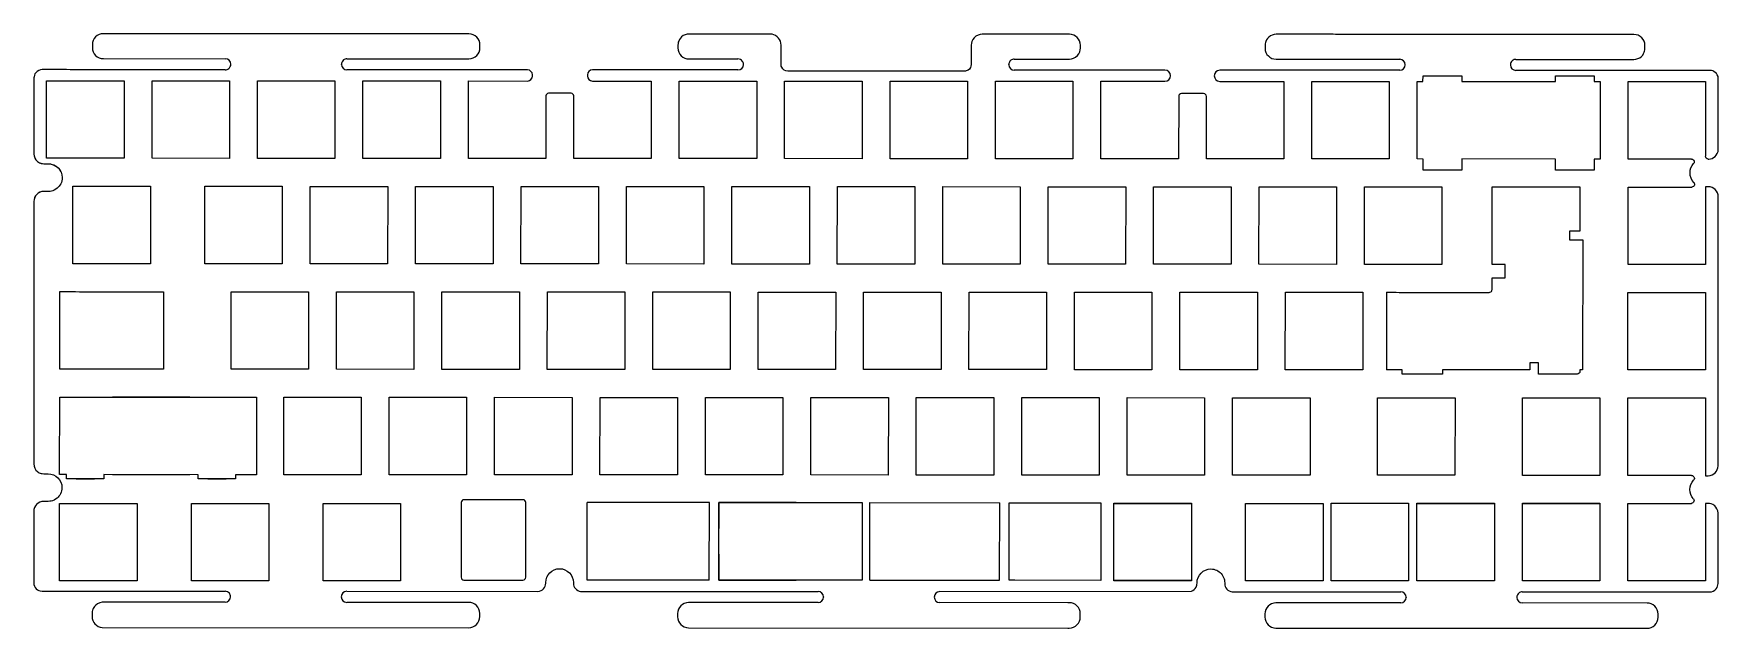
# Model space of a CAD drawing. Header units: millimetres. Extents: x 629 to 933, y 56 to 163.
import ezdxf

# ---------------------------------------------------------------- set-up
doc = ezdxf.new("R2010")
doc.units = ezdxf.units.MM
doc.header["$MEASUREMENT"] = 0
doc.layers.get('0').update_dxf_attribs({"lineweight": 0})
doc.layers.add('1', color=7, linetype='Continuous', lineweight=25)

msp = doc.modelspace()

# ---------------------------------------------------------------- linework, layer by layer
at = {"color": 18, "lineweight": 25, "true_color": 0x000000}
for p, q in [((641.52, 158.91), (663.54, 158.9)), ((853.42, 158.81), (875.75, 158.8)), ((628.96, 155.42), (628.96, 141.72)), ((684.54, 157.88), (684.54, 157.9)), ((718.13, 156.87), (685.53, 156.89)), ((719.03, 155.77), (719.03, 155.97)), ((728.99, 155.97), (728.99, 155.77)), ((750.56, 156.86), (729.89, 156.87)), ((751.16, 156.86), (750.56, 156.86)), ((756.18, 156.86), (751.16, 156.86)), ((757.17, 157.86), (757.17, 157.84)), ((797.11, 156.63), (765.17, 156.65)), ((805.11, 157.82), (805.11, 157.84)), ((828.33, 156.82), (806.1, 156.83)), ((830.76, 156.82), (828.33, 156.82)), ((833.33, 156.82), (830.76, 156.82)), ((834.33, 155.82), (834.33, 155.82)), ((842.24, 155.81), (842.24, 155.81)), ((875.75, 156.8), (843.24, 156.81)), ((876.74, 157.8), (876.74, 157.79)), ((895.74, 157.78), (895.74, 157.8)), ((919.06, 156.77), (896.73, 156.78)), ((931.81, 156.77), (919.06, 156.77)), ((631.26, 154.91), (645.26, 154.91)), ((631.26, 140.91), (631.26, 154.91)), ((645.26, 154.91), (645.26, 140.91)), ((707.46, 140.88), (707.46, 154.88)), ((707.46, 154.88), (718.13, 154.87)), ((721.46, 152.2), (721.46, 140.87)), ((726.01, 152.65), (721.96, 152.65)), ((726.51, 140.87), (726.51, 152.2)), ((729.89, 154.87), (740.51, 154.86)), ((740.51, 154.86), (740.51, 140.86)), ((821.76, 140.82), (821.76, 154.82)), ((821.76, 154.82), (833.33, 154.82)), ((840.31, 152.59), (836.31, 152.59)), ((843.24, 154.81), (854.81, 154.81)), ((854.81, 154.81), (854.81, 140.81)), ((917.01, 140.77), (917.01, 154.77)), ((917.01, 154.77), (931.01, 154.77)), ((931.01, 154.77), (931.01, 141.27)), ((835.81, 152.1), (835.76, 140.82)), ((840.81, 140.81), (840.81, 152.09)), ((645.26, 140.91), (631.26, 140.91)), ((721.46, 140.87), (707.46, 140.88)), ((740.51, 140.86), (726.51, 140.87)), ((835.76, 140.82), (821.76, 140.82)), ((854.81, 140.81), (840.81, 140.81)), ((928.47, 140.77), (917.01, 140.77)), ((892.43, 121.74), (892.44, 135.74)), ((892.43, 121.74), (892.44, 135.74)), ((892.44, 135.74), (908.27, 135.73)), ((892.44, 135.74), (908.27, 135.73)), ((908.27, 135.73), (908.27, 127.73)), ((908.27, 135.73), (908.27, 127.73)), ((917, 121.72), (917, 135.72)), ((917, 135.72), (928.51, 135.72)), ((931, 135.77), (931, 121.72)), ((628.95, 133.12), (628.93, 85.72)), ((908.27, 127.73), (906.44, 127.73)), ((906.44, 127.73), (906.44, 126.2)), ((906.44, 126.2), (908.82, 126.2)), ((908.82, 126.2), (908.8, 102.68)), ((894.79, 121.74), (892.43, 121.74)), ((894.79, 121.74), (892.43, 121.74)), ((892.43, 119.29), (894.79, 119.29)), ((894.79, 119.29), (894.79, 121.74)), ((931, 121.72), (917, 121.72)), ((633.62, 102.82), (633.63, 116.82)), ((652.38, 116.81), (652.37, 102.81)), ((873.38, 116.7), (873.37, 102.7)), ((900.8, 103.93), (899.28, 103.93)), ((899.28, 103.93), (899.28, 102.68)), ((900.8, 101.93), (900.8, 103.93)), ((652.37, 102.81), (633.62, 102.82)), ((876.18, 102.7), (873.37, 102.7)), ((876.18, 101.94), (876.18, 102.7)), ((883.5, 101.94), (876.18, 101.94)), ((899.28, 102.68), (883.5, 102.69)), ((883.5, 102.69), (883.5, 101.94)), ((908.8, 102.68), (908.31, 102.68)), ((657.16, 97.76), (643.16, 97.76)), ((916.98, 83.62), (916.98, 97.62)), ((916.98, 97.62), (930.98, 97.62)), ((930.98, 97.62), (930.98, 83.57)), ((636.61, 83.01), (639.91, 83.01)), ((643.16, 83.76), (657.16, 83.76)), ((660.41, 83.01), (663.71, 83.01)), ((928.48, 83.62), (916.98, 83.62)), ((628.92, 77.12), (628.92, 64.22)), ((633.6, 78.57), (647.6, 78.57)), ((633.6, 64.57), (633.6, 78.57)), ((647.6, 78.57), (647.6, 64.57)), ((657.41, 78.57), (671.41, 78.57)), ((657.41, 64.57), (657.41, 78.57)), ((671.41, 78.57), (671.41, 64.57)), ((681.22, 78.57), (695.22, 78.57)), ((681.22, 64.57), (681.22, 78.57)), ((695.22, 78.57), (695.22, 64.57)), ((766.7, 78.71), (752.7, 78.71)), ((752.7, 78.71), (752.7, 74.01)), ((824.1, 65.62), (824.11, 78.62)), ((824.1, 78.57), (838.1, 78.57)), ((824.1, 64.57), (824.1, 78.57)), ((824.11, 78.62), (828.61, 78.62)), ((828.61, 78.62), (832.61, 78.62)), ((838.1, 78.57), (838.1, 64.57)), ((847.91, 78.57), (861.91, 78.57)), ((847.91, 64.57), (847.91, 78.57)), ((861.91, 78.57), (861.91, 64.57)), ((878.87, 78.57), (892.87, 78.57)), ((878.87, 64.57), (878.87, 78.57)), ((892.87, 78.57), (892.87, 64.57)), ((897.92, 78.57), (911.92, 78.57)), ((897.92, 64.57), (897.92, 78.57)), ((911.92, 78.57), (911.92, 64.57)), ((916.97, 64.57), (916.97, 78.57)), ((916.97, 78.57), (928.44, 78.57)), ((916.97, 64.57), (916.97, 78.57)), ((930.97, 78.57), (930.97, 64.57)), ((930.97, 78.57), (930.97, 64.57)), ((752.7, 69.41), (752.7, 64.71)), ((647.6, 64.57), (633.6, 64.57)), ((671.41, 64.57), (657.41, 64.57)), ((695.22, 64.57), (681.22, 64.57)), ((752.7, 64.71), (766.7, 64.71)), ((752.7, 64.71), (766.7, 64.71)), ((824.1, 64.62), (824.1, 65.62)), ((838.1, 64.61), (824.1, 64.62)), ((838.1, 64.57), (824.1, 64.57)), ((838.1, 65.57), (838.1, 64.61)), ((861.91, 64.57), (847.91, 64.57)), ((892.87, 64.57), (878.87, 64.57)), ((911.92, 64.57), (897.92, 64.57)), ((930.97, 64.57), (916.97, 64.57)), ((930.97, 64.57), (916.97, 64.57)), ((664.49, 61.71), (664.49, 61.69)), ((684.49, 61.68), (684.49, 61.7)), ((685.48, 62.69), (720.04, 62.67)), ((727.73, 62.67), (770.65, 62.65)), ((771.64, 61.66), (771.64, 61.64)), ((791.64, 61.63), (791.64, 61.64)), ((792.63, 62.63), (838.1, 62.71)), ((845.49, 62.61), (875.92, 62.6)), ((876.91, 61.6), (876.91, 61.59)), ((896.91, 61.57), (896.91, 61.59)), ((663.5, 60.7), (641.29, 60.71)), ((707.52, 60.68), (685.48, 60.69)), ((770.65, 60.65), (747.26, 60.65)), ((815.79, 60.63), (792.63, 60.64)), ((875.92, 60.6), (853.39, 60.6)), ((920.43, 60.57), (897.9, 60.58)), ((641.29, 56.15), (707.52, 56.11)), ((747.26, 56.09), (815.78, 56.05)), ((853.39, 56.03), (920.43, 56))]:
    msp.add_line(p, q, dxfattribs=at)
for points in [[(903.88, 154.78), (903.88, 155.78), (910.88, 155.78), (910.88, 154.78), (910.96, 154.78), (911.98, 154.76), (911.96, 147.71), (911.96, 141.72), (911.94, 140.75), (910.87, 140.76), (910.87, 138.78), (903.87, 138.78), (903.87, 140.78), (886.99, 140.79), (886.99, 138.79), (879.99, 138.79), (879.99, 140.77), (878.89, 140.79), (878.91, 147.56), (878.91, 153.79), (878.93, 154.81), (879.91, 154.79), (879.96, 155.79), (887, 155.79), (887, 154.79)], [(664.31, 140.9), (650.31, 140.91), (650.31, 154.91), (664.31, 154.9)], [(669.36, 154.9), (683.36, 154.89), (683.36, 140.89), (669.36, 140.9)], [(702.41, 154.88), (702.41, 140.88), (688.41, 140.89), (688.41, 154.89)], [(745.56, 154.86), (759.56, 154.85), (759.56, 140.85), (745.56, 140.86)], [(764.61, 140.85), (764.61, 154.85), (778.61, 154.84), (778.61, 140.84)], [(783.66, 140.84), (783.66, 154.84), (797.66, 154.83), (797.66, 140.83)], [(816.71, 140.83), (802.71, 140.83), (802.71, 154.83), (816.71, 154.83)], [(859.86, 154.8), (873.86, 154.8), (873.86, 140.8), (859.86, 140.8)], [(636.02, 135.87), (650.02, 135.86), (650.01, 121.86), (636.01, 121.87)], [(659.83, 135.85), (673.83, 135.85), (673.82, 121.85), (659.82, 121.85)], [(678.87, 121.84), (678.88, 135.84), (692.88, 135.84), (692.87, 121.84)], [(697.93, 135.83), (711.93, 135.83), (711.92, 121.83), (697.92, 121.83)], [(716.98, 135.83), (730.98, 135.82), (730.97, 121.82), (716.97, 121.83)], [(736.03, 135.82), (750.03, 135.81), (750.02, 121.81), (736.02, 121.82)], [(755.07, 121.81), (755.08, 135.81), (769.08, 135.8), (769.07, 121.8)], [(774.12, 121.8), (774.13, 135.8), (788.13, 135.79), (788.12, 121.79)], [(793.18, 135.79), (807.18, 135.78), (807.17, 121.78), (793.17, 121.79)], [(826.23, 135.77), (826.22, 121.77), (812.22, 121.78), (812.23, 135.78)], [(831.27, 121.77), (831.28, 135.77), (845.28, 135.76), (845.27, 121.76)], [(864.32, 121.75), (850.32, 121.76), (850.33, 135.76), (864.33, 135.75)], [(883.37, 121.74), (869.37, 121.75), (869.38, 135.75), (883.38, 135.74)], [(678.57, 102.79), (664.57, 102.8), (664.58, 116.8), (678.58, 116.79)], [(697.63, 116.78), (697.62, 102.78), (683.62, 102.79), (683.63, 116.79)], [(716.68, 116.78), (716.67, 102.78), (702.67, 102.78), (702.68, 116.78)], [(735.73, 116.77), (735.72, 102.77), (721.72, 102.77), (721.73, 116.77)], [(754.77, 102.76), (740.77, 102.76), (740.78, 116.76), (754.78, 116.76)], [(759.83, 116.75), (773.83, 116.75), (773.82, 102.75), (759.82, 102.75)], [(778.88, 116.74), (792.88, 116.74), (792.87, 102.74), (778.87, 102.74)], [(797.92, 102.73), (797.93, 116.73), (811.93, 116.73), (811.92, 102.73)], [(830.98, 116.72), (830.97, 102.72), (816.97, 102.72), (816.98, 116.72)], [(850.02, 102.71), (836.02, 102.72), (836.03, 116.72), (850.03, 116.71)], [(855.08, 116.71), (869.08, 116.7), (869.07, 102.7), (855.07, 102.71)], [(930.99, 102.67), (916.99, 102.67), (916.99, 116.67), (930.99, 116.67)], [(633.61, 83.77), (633.62, 97.78), (653.04, 97.76), (669.16, 97.76), (669.16, 83.75), (665.89, 83.75), (665.89, 83.75), (665.41, 83.75), (665.41, 83), (658.66, 83), (658.66, 83.75), (641.61, 83.76), (641.61, 83.01), (634.86, 83.02), (634.86, 83.77)], [(674.1, 97.75), (688.1, 97.74), (688.09, 83.74), (674.09, 83.75)], [(707.14, 83.73), (693.14, 83.74), (693.15, 97.74), (707.15, 97.73)], [(712.19, 83.73), (712.2, 97.73), (726.2, 97.72), (726.19, 83.72)], [(731.25, 97.72), (745.25, 97.71), (745.24, 83.71), (731.24, 83.72)], [(750.29, 83.71), (750.3, 97.71), (764.3, 97.7), (764.29, 83.7)], [(769.34, 83.7), (769.35, 97.7), (783.35, 97.69), (783.34, 83.69)], [(788.39, 83.69), (788.4, 97.69), (802.4, 97.68), (802.39, 83.68)], [(821.44, 83.67), (807.44, 83.68), (807.45, 97.68), (821.45, 97.67)], [(826.5, 97.67), (840.5, 97.66), (840.49, 83.66), (826.49, 83.67)], [(845.54, 83.66), (845.55, 97.66), (859.55, 97.65), (859.54, 83.65)], [(871.73, 83.65), (871.74, 97.65), (885.74, 97.64), (885.73, 83.64)], [(897.93, 97.63), (911.93, 97.63), (911.93, 83.63), (897.93, 83.63)], [(752.69, 64.71), (752.7, 78.71), (778.61, 78.7), (778.6, 64.7)], [(805.17, 64.68), (805.19, 78.68), (821.73, 78.68), (821.73, 64.66), (806.18, 64.68), (805.18, 64.68), (805.18, 64.68)], [(863.35, 78.6), (877.32, 78.59), (877.32, 64.59), (863.34, 64.6)], [(878.87, 78.59), (892.87, 78.59), (892.87, 64.59), (878.87, 64.59)], [(897.92, 78.58), (911.92, 78.58), (911.92, 64.58), (897.92, 64.58)]]:
    msp.add_lwpolyline(points, close=True, dxfattribs=at)
for points, knots in [([(685.53, 158.89), (692.87, 158.89), (700.21, 158.88), (707.55, 158.88), (708.66, 158.88), (709.55, 159.77), (709.55, 160.88), (709.55, 161.05), (709.55, 161.21), (709.55, 161.38), (709.56, 162.49), (708.66, 163.38), (707.56, 163.38), (685.55, 163.39), (663.54, 163.41), (641.53, 163.42), (640.42, 163.42), (639.53, 162.52), (639.53, 161.42), (639.53, 161.25), (639.53, 161.08), (639.53, 160.91), (639.52, 159.81), (640.42, 158.91), (641.52, 158.91)], [0, 0, 0, 0, 1, 1, 1, 2, 2, 2, 3, 3, 3, 4, 4, 4, 5, 5, 5, 6, 6, 6, 7, 7, 7, 8, 8, 8, 8]), ([(765.17, 156.65), (764.71, 156.65), (764.29, 156.89), (764.08, 157.35), (764.01, 157.49), (763.97, 157.66), (763.97, 157.85), (763.97, 158.23), (763.97, 158.65), (763.97, 158.96), (763.97, 159.63), (763.97, 160.02), (763.97, 160.45), (763.97, 160.71), (763.97, 160.99), (763.97, 161.36), (763.97, 162.3), (763.26, 163.16), (762.33, 163.32), (762.21, 163.35), (762.09, 163.36), (761.97, 163.36), (759.13, 163.36), (756.29, 163.36), (753.82, 163.36), (752.37, 163.36), (751.04, 163.36), (749.92, 163.36), (749.42, 163.36), (749, 163.36), (748.41, 163.36), (748.08, 163.36), (747.72, 163.36), (747.33, 163.36), (746.9, 163.36), (746.36, 163.18), (745.99, 162.85), (745.65, 162.54), (745.46, 162.13), (745.39, 161.88), (745.36, 161.74), (745.33, 161.59), (745.33, 161.36), (745.33, 161.23), (745.33, 161), (745.33, 160.86), (745.33, 159.76), (746.22, 158.86), (747.33, 158.86), (750.28, 158.86), (753.23, 158.86), (756.18, 158.86)], [0, 0, 0, 0, 1, 1, 1, 2, 2, 2, 3, 3, 3, 4, 4, 4, 5, 5, 5, 6, 6, 6, 7, 7, 7, 8, 8, 8, 9, 9, 9, 10, 10, 10, 11, 11, 11, 12, 12, 12, 13, 13, 13, 14, 14, 14, 15, 15, 15, 16, 16, 16, 17, 17, 17, 17]), ([(818.05, 160.82), (818.05, 160.99), (818.05, 161.16), (818.05, 161.33), (818.06, 162.43), (817.16, 163.33), (816.06, 163.33), (812.99, 163.33), (809.93, 163.33), (807.28, 163.33), (805.79, 163.33), (804.43, 163.33), (803.27, 163.34), (802.68, 163.34), (802.2, 163.34), (801.52, 163.34), (801.15, 163.34), (800.75, 163.34), (800.31, 163.34), (799.85, 163.34), (799.25, 163.13), (798.84, 162.69), (798.49, 162.31), (798.31, 161.78), (798.31, 161.34), (798.31, 160.88), (798.31, 160.45), (798.31, 160.03), (798.31, 159.45), (798.31, 158.91), (798.31, 158.41), (798.31, 158.22), (798.31, 158.04), (798.31, 157.83), (798.31, 157.49), (798.11, 157.05), (797.75, 156.82), (797.55, 156.7), (797.32, 156.63), (797.11, 156.63)], [0, 0, 0, 0, 1, 1, 1, 2, 2, 2, 3, 3, 3, 4, 4, 4, 5, 5, 5, 6, 6, 6, 7, 7, 7, 8, 8, 8, 9, 9, 9, 10, 10, 10, 11, 11, 11, 12, 12, 12, 13, 13, 13, 13]), ([(896.73, 158.78), (900.78, 158.78), (904.82, 158.78), (908.41, 158.78), (910.24, 158.78), (911.96, 158.78), (913.49, 158.78), (914.19, 158.78), (914.85, 158.78), (915.48, 158.78), (915.92, 158.78), (916.42, 158.78), (917.01, 158.77), (917.34, 158.77), (917.69, 158.77), (918.06, 158.77), (918.51, 158.77), (919.06, 158.97), (919.43, 159.31), (919.76, 159.63), (919.94, 160.03), (920, 160.28), (920.03, 160.41), (920.06, 160.56), (920.06, 160.77), (920.06, 160.91), (920.06, 161.14), (920.06, 161.28), (920.06, 162.38), (919.17, 163.28), (918.06, 163.28), (905.1, 163.28), (892.13, 163.29), (881.39, 163.3), (876.02, 163.3), (871.2, 163.3), (867.23, 163.3), (866.14, 163.3), (865.11, 163.3), (864.15, 163.3), (863.57, 163.31), (863, 163.31), (862.32, 163.31), (860.07, 163.31), (857, 163.31), (853.42, 163.31), (852.99, 163.31), (852.45, 163.13), (852.08, 162.8), (851.73, 162.48), (851.55, 162.06), (851.49, 161.82), (851.45, 161.68), (851.42, 161.53), (851.42, 161.31), (851.42, 161.18), (851.42, 160.95), (851.42, 160.81), (851.42, 159.7), (852.32, 158.81), (853.42, 158.81)], [0, 0, 0, 0, 1, 1, 1, 2, 2, 2, 3, 3, 3, 4, 4, 4, 5, 5, 5, 6, 6, 6, 7, 7, 7, 8, 8, 8, 9, 9, 9, 10, 10, 10, 11, 11, 11, 12, 12, 12, 13, 13, 13, 14, 14, 14, 15, 15, 15, 16, 16, 16, 17, 17, 17, 18, 18, 18, 19, 19, 19, 20, 20, 20, 20]), ([(685.53, 158.89), (685.31, 158.89), (685.08, 158.81), (684.91, 158.68), (684.68, 158.49), (684.54, 158.2), (684.54, 157.9)], [0, 0, 0, 0, 1, 1, 1, 2, 2, 2, 2]), ([(757.17, 157.86), (757.17, 158.09), (757.09, 158.31), (756.95, 158.48), (756.77, 158.71), (756.48, 158.86), (756.18, 158.86)], [0, 0, 0, 0, 1, 1, 1, 2, 2, 2, 2]), ([(806.1, 158.83), (805.88, 158.83), (805.65, 158.75), (805.48, 158.61), (805.25, 158.43), (805.11, 158.14), (805.11, 157.84)], [0, 0, 0, 0, 1, 1, 1, 2, 2, 2, 2]), ([(806.1, 158.83), (808.02, 158.83), (809.94, 158.83), (811.62, 158.83), (812.69, 158.83), (813.67, 158.83), (814.49, 158.83), (814.84, 158.83), (815.16, 158.83), (815.58, 158.83), (815.73, 158.83), (815.89, 158.83), (816.05, 158.83), (816.51, 158.83), (817.11, 159.03), (817.52, 159.46), (817.88, 159.84), (818.05, 160.38), (818.05, 160.82)], [0, 0, 0, 0, 1, 1, 1, 2, 2, 2, 3, 3, 3, 4, 4, 4, 5, 5, 5, 6, 6, 6, 6]), ([(896.73, 158.78), (896.51, 158.79), (896.29, 158.71), (896.11, 158.57), (895.88, 158.38), (895.74, 158.09), (895.74, 157.8)], [0, 0, 0, 0, 1, 1, 1, 2, 2, 2, 2]), ([(663.54, 156.9), (656.22, 156.91), (648.9, 156.91), (642.88, 156.91), (642.21, 156.91), (641.57, 156.91), (640.85, 156.91), (640.76, 156.91), (640.67, 156.91), (640.57, 156.91), (640.45, 156.91), (640.42, 156.91), (640.35, 156.91), (638.71, 156.91), (636.65, 156.92), (634.85, 156.92), (633.77, 156.92), (632.78, 156.92), (632.04, 156.92), (631.73, 156.92), (631.47, 156.92), (631.12, 156.92), (630.92, 156.92), (630.7, 156.92), (630.46, 156.92), (630.09, 156.92), (629.6, 156.73), (629.3, 156.36), (629.07, 156.08), (628.96, 155.72), (628.96, 155.42)], [0, 0, 0, 0, 1, 1, 1, 2, 2, 2, 3, 3, 3, 4, 4, 4, 5, 5, 5, 6, 6, 6, 7, 7, 7, 8, 8, 8, 9, 9, 9, 10, 10, 10, 10]), ([(663.54, 156.9), (663.76, 156.9), (663.99, 156.98), (664.16, 157.12), (664.39, 157.31), (664.54, 157.6), (664.54, 157.9)], [0, 0, 0, 0, 1, 1, 1, 2, 2, 2, 2]), ([(728.99, 155.77), (728.99, 155.27), (729.39, 154.87), (729.89, 154.87), (729.89, 154.87), (729.89, 154.87), (729.89, 154.87)], [0, 0, 0, 0, 1, 1, 1, 2, 2, 2, 2]), ([(895.74, 157.78), (895.74, 157.23), (896.18, 156.79), (896.73, 156.78), (896.73, 156.78), (896.73, 156.78), (896.73, 156.78)], [0, 0, 0, 0, 1, 1, 1, 2, 2, 2, 2]), ([(931.51, 140.77), (931.51, 140.77), (931.57, 140.77), (931.6, 140.77), (931.99, 140.79), (932.37, 140.92), (932.72, 141.24), (933.01, 141.51), (933.31, 141.92), (933.31, 142.57), (933.31, 143.32), (933.31, 144.29), (933.31, 145.46), (933.31, 147.19), (933.31, 149.29), (933.31, 151.12), (933.31, 152.44), (933.31, 153.6), (933.31, 154.46), (933.31, 154.76), (933.31, 155.02), (933.31, 155.27), (933.31, 155.86), (933.03, 156.21), (932.76, 156.43), (932.46, 156.68), (932.14, 156.77), (931.81, 156.77)], [0, 0, 0, 0, 1, 1, 1, 2, 2, 2, 3, 3, 3, 4, 4, 4, 5, 5, 5, 6, 6, 6, 7, 7, 7, 8, 8, 8, 9, 9, 9, 9]), ([(628.96, 141.72), (628.96, 140.73), (629.76, 139.92), (630.76, 139.92), (631.02, 139.92), (631.29, 139.92), (631.56, 139.92), (632.56, 139.92), (633.44, 139.33), (633.83, 138.45)], [0, 0, 0, 0, 1, 1, 1, 2, 2, 2, 3, 3, 3, 3]), ([(628.97, 141.72), (628.97, 141.14), (629.26, 140.63), (629.62, 140.33), (629.84, 140.15), (630.07, 140.04), (630.29, 139.98), (630.43, 139.95), (630.56, 139.92), (630.77, 139.92), (630.98, 139.92), (631.34, 139.92), (631.57, 139.92), (632.95, 139.92), (634.07, 138.8), (634.07, 137.42), (634.07, 136.61), (633.66, 135.91), (633.17, 135.5), (632.82, 135.21), (632.43, 135.05), (632.11, 134.98), (631.98, 134.95), (631.8, 134.92), (631.57, 134.92), (631.36, 134.92), (630.99, 134.92), (630.76, 134.92), (629.77, 134.92), (628.96, 134.11), (628.96, 133.12)], [0, 0, 0, 0, 1, 1, 1, 2, 2, 2, 3, 3, 3, 4, 4, 4, 5, 5, 5, 6, 6, 6, 7, 7, 7, 8, 8, 8, 9, 9, 9, 10, 10, 10, 10]), ([(928.47, 140.77), (928.58, 140.77), (928.69, 140.73), (928.77, 140.66), (928.86, 140.6), (928.92, 140.5), (928.95, 140.4), (928.98, 140.29), (928.97, 140.17), (928.93, 140.07), (928.91, 140.02), (928.88, 139.98), (928.84, 139.94)], [0, 0, 0, 0, 1, 1, 1, 2, 2, 2, 3, 3, 3, 4, 4, 4, 4]), ([(931.51, 140.77), (931.38, 140.77), (931.24, 140.82), (931.15, 140.91), (931.06, 141.01), (931.01, 141.14), (931.01, 141.27)], [0, 0, 0, 0, 1, 1, 1, 2, 2, 2, 2]), ([(928.88, 136.56), (928.46, 137.01), (928.2, 137.61), (928.2, 138.27), (928.2, 138.91), (928.44, 139.49), (928.84, 139.94)], [0, 0, 0, 0, 1, 1, 1, 2, 2, 2, 2]), ([(928.88, 136.56), (928.91, 136.52), (928.95, 136.47), (928.97, 136.42), (929.01, 136.32), (929.02, 136.21), (929, 136.1), (928.97, 135.99), (928.91, 135.89), (928.82, 135.83), (928.73, 135.76), (928.62, 135.72), (928.51, 135.72)], [0, 0, 0, 0, 1, 1, 1, 2, 2, 2, 3, 3, 3, 4, 4, 4, 4]), ([(930.98, 83.57), (931.14, 83.57), (931.31, 83.57), (931.48, 83.57), (932.47, 83.57), (933.28, 84.37), (933.28, 85.37), (933.29, 101.57), (933.29, 117.77), (933.3, 133.97), (933.3, 134.96), (932.5, 135.77), (931.5, 135.77), (931.34, 135.77), (931.17, 135.77), (931, 135.77)], [0, 0, 0, 0, 1, 1, 1, 2, 2, 2, 3, 3, 3, 4, 4, 4, 5, 5, 5, 5]), ([(873.38, 116.7), (874.14, 116.7), (874.9, 116.7), (875.66, 116.69), (876.23, 116.69), (876.79, 116.69), (877.36, 116.69), (877.4, 116.69), (877.43, 116.69), (877.46, 116.69), (877.47, 116.69), (877.48, 116.69), (877.49, 116.69), (877.5, 116.69), (877.51, 116.69), (877.56, 116.69), (880.43, 116.69), (883.31, 116.69), (885.7, 116.69), (887.15, 116.69), (888.42, 116.69), (889.4, 116.69), (889.69, 116.69), (889.96, 116.69), (890.33, 116.69), (890.78, 116.69), (891.32, 116.69), (891.93, 116.69), (892.09, 116.69), (892.32, 116.81), (892.39, 116.99), (892.42, 117.06), (892.43, 117.13), (892.43, 117.19), (892.43, 117.89), (892.43, 118.59), (892.43, 119.29)], [0, 0, 0, 0, 1, 1, 1, 2, 2, 2, 3, 3, 3, 4, 4, 4, 5, 5, 5, 6, 6, 6, 7, 7, 7, 8, 8, 8, 9, 9, 9, 10, 10, 10, 11, 11, 11, 12, 12, 12, 12]), ([(633.63, 116.82), (635.53, 116.82), (637.43, 116.81), (639.34, 116.81), (639.35, 116.81), (639.35, 116.81), (639.36, 116.81), (639.37, 116.81), (639.38, 116.81), (639.39, 116.81), (643.39, 116.81), (647.39, 116.81), (651.39, 116.81), (651.72, 116.81), (652.05, 116.81), (652.38, 116.81)], [0, 0, 0, 0, 1, 1, 1, 2, 2, 2, 3, 3, 3, 4, 4, 4, 5, 5, 5, 5]), ([(908.31, 102.68), (908.31, 102.6), (908.31, 102.51), (908.31, 102.43), (908.3, 102.15), (908.08, 101.93), (907.8, 101.93), (905.47, 101.93), (903.14, 101.93), (900.8, 101.93)], [0, 0, 0, 0, 1, 1, 1, 2, 2, 2, 3, 3, 3, 3]), ([(628.93, 85.72), (628.93, 85.14), (629.22, 84.63), (629.58, 84.33), (629.8, 84.15), (630.03, 84.04), (630.25, 83.98), (630.39, 83.95), (630.52, 83.92), (630.73, 83.92), (630.94, 83.92), (631.3, 83.92), (631.53, 83.92), (632.91, 83.92), (634.03, 82.8), (634.03, 81.42), (634.03, 80.61), (633.63, 79.91), (633.13, 79.5), (632.78, 79.21), (632.39, 79.05), (632.07, 78.98), (631.94, 78.95), (631.76, 78.92), (631.53, 78.92), (631.32, 78.92), (630.95, 78.92), (630.73, 78.92), (629.73, 78.92), (628.93, 78.11), (628.92, 77.12)], [0, 0, 0, 0, 1, 1, 1, 2, 2, 2, 3, 3, 3, 4, 4, 4, 5, 5, 5, 6, 6, 6, 7, 7, 7, 8, 8, 8, 9, 9, 9, 10, 10, 10, 10]), ([(928.81, 79.4), (928.41, 79.84), (928.17, 80.43), (928.17, 81.07), (928.17, 81.73), (928.43, 82.33), (928.85, 82.78)], [0, 0, 0, 0, 1, 1, 1, 2, 2, 2, 2]), ([(928.48, 83.62), (928.59, 83.62), (928.7, 83.58), (928.79, 83.51), (928.88, 83.44), (928.94, 83.35), (928.97, 83.24), (929, 83.13), (928.99, 83.02), (928.94, 82.91), (928.92, 82.86), (928.89, 82.82), (928.85, 82.78)], [0, 0, 0, 0, 1, 1, 1, 2, 2, 2, 3, 3, 3, 4, 4, 4, 4]), ([(706.16, 65.22), (706.16, 65.22), (706.17, 78.73), (706.17, 78.73), (706.17, 79.01), (706.39, 79.23), (706.67, 79.23), (706.67, 79.23), (717.33, 79.23), (717.33, 79.23), (717.33, 79.23), (717.33, 79.23), (717.33, 79.23), (717.61, 79.23), (717.83, 79), (717.83, 78.73), (717.83, 78.73), (717.82, 65.21), (717.82, 65.21), (717.82, 65.21), (717.82, 65.21), (717.82, 65.21), (717.82, 64.93), (717.6, 64.71), (717.32, 64.71), (717.32, 64.71), (706.66, 64.72), (706.66, 64.72), (706.38, 64.72), (706.16, 64.94), (706.16, 65.22)], [0, 0, 0, 0, 1, 1, 1, 2, 2, 2, 3, 3, 3, 4, 4, 4, 5, 5, 5, 6, 6, 6, 7, 7, 7, 8, 8, 8, 9, 9, 9, 10, 10, 10, 10]), ([(928.81, 79.4), (928.88, 79.32), (928.93, 79.21), (928.94, 79.1), (928.94, 79), (928.91, 78.88), (928.85, 78.79), (928.79, 78.7), (928.7, 78.63), (928.6, 78.6), (928.55, 78.58), (928.49, 78.57), (928.44, 78.57)], [0, 0, 0, 0, 1, 1, 1, 2, 2, 2, 3, 3, 3, 4, 4, 4, 4]), ([(832.61, 78.62), (833.71, 78.62), (834.82, 78.62), (835.48, 78.62), (835.69, 78.62), (835.86, 78.62), (835.97, 78.62), (836.08, 78.62), (836.2, 78.62), (836.39, 78.62), (836.58, 78.62), (836.82, 78.61), (837.11, 78.61), (837.11, 78.61), (837.13, 78.61), (837.13, 78.61), (837.14, 78.61), (837.15, 78.61), (837.16, 78.61), (837.47, 78.61), (837.79, 78.61), (838.11, 78.61)], [0, 0, 0, 0, 1, 1, 1, 2, 2, 2, 3, 3, 3, 4, 4, 4, 5, 5, 5, 6, 6, 6, 7, 7, 7, 7]), ([(838.11, 78.61), (838.11, 78.36), (838.1, 78.11), (838.1, 77.94), (838.1, 77.85), (838.1, 77.8), (838.1, 77.67), (838.1, 77.66), (838.1, 77.65), (838.11, 77.65), (838.11, 77.63), (838.11, 77.63), (838.11, 77.61), (838.1, 75.19), (838.1, 72.76), (838.1, 70.78), (838.1, 70.11), (838.1, 69.5), (838.1, 68.95), (838.1, 68.49), (838.1, 68.08), (838.1, 67.72), (838.1, 67.5), (838.1, 67.26), (838.1, 66.93), (838.1, 66.57), (838.1, 66.12), (838.1, 65.61), (838.1, 65.6), (838.1, 65.58), (838.1, 65.57)], [0, 0, 0, 0, 1, 1, 1, 2, 2, 2, 3, 3, 3, 4, 4, 4, 5, 5, 5, 6, 6, 6, 7, 7, 7, 8, 8, 8, 9, 9, 9, 10, 10, 10, 10]), ([(897.9, 62.58), (904.51, 62.58), (911.12, 62.58), (916.78, 62.58), (919.61, 62.58), (922.2, 62.58), (924.44, 62.58), (925.32, 62.58), (926.14, 62.58), (926.9, 62.58), (927.4, 62.58), (927.95, 62.58), (928.61, 62.58), (929.52, 62.57), (930.58, 62.57), (931.77, 62.57), (932.15, 62.57), (932.65, 62.77), (932.94, 63.14), (933.17, 63.42), (933.27, 63.79), (933.27, 64.07), (933.27, 67.01), (933.27, 69.95), (933.27, 72.35), (933.27, 73.98), (933.27, 75.33), (933.27, 76.33), (933.27, 76.48), (933.27, 76.63), (933.27, 76.77), (933.27, 77.45), (932.95, 77.86), (932.67, 78.12), (932.22, 78.51), (931.77, 78.57), (931.48, 78.57), (931.23, 78.57), (931.1, 78.57), (930.97, 78.57)], [0, 0, 0, 0, 1, 1, 1, 2, 2, 2, 3, 3, 3, 4, 4, 4, 5, 5, 5, 6, 6, 6, 7, 7, 7, 8, 8, 8, 9, 9, 9, 10, 10, 10, 11, 11, 11, 12, 12, 12, 13, 13, 13, 13]), ([(628.92, 64.22), (628.92, 63.39), (629.59, 62.72), (630.42, 62.72), (641.45, 62.71), (652.47, 62.71), (663.5, 62.7)], [0, 0, 0, 0, 1, 1, 1, 2, 2, 2, 2]), ([(720.04, 62.67), (720.82, 62.72), (721.44, 63.37), (721.44, 64.17), (721.44, 64.17), (721.44, 64.17), (721.44, 64.17), (721.44, 64.2), (721.44, 64.24), (721.44, 64.28), (721.44, 65.66), (722.56, 66.78), (723.94, 66.77), (725.32, 66.77), (726.44, 65.65), (726.44, 64.27), (726.44, 64.23), (726.44, 64.19), (726.44, 64.16), (726.44, 63.4), (727, 62.77), (727.73, 62.67)], [0, 0, 0, 0, 1, 1, 1, 2, 2, 2, 3, 3, 3, 4, 4, 4, 5, 5, 5, 6, 6, 6, 7, 7, 7, 7]), ([(838.1, 62.71), (838.5, 62.84), (838.8, 63.15), (838.95, 63.43), (839.02, 63.56), (839.06, 63.69), (839.08, 63.78), (839.1, 63.85), (839.12, 63.97), (839.12, 64.13), (839.12, 64.15), (839.12, 64.19), (839.12, 64.22), (839.12, 65.6), (840.24, 66.72), (841.62, 66.72), (842.38, 66.72), (843.05, 66.37), (843.48, 65.89), (843.74, 65.6), (843.92, 65.26), (844.02, 64.93), (844.08, 64.72), (844.12, 64.56), (844.12, 64.21), (844.12, 64.18), (844.12, 64.14), (844.12, 64.11), (844.12, 63.32), (844.72, 62.68), (845.49, 62.61)], [0, 0, 0, 0, 1, 1, 1, 2, 2, 2, 3, 3, 3, 4, 4, 4, 5, 5, 5, 6, 6, 6, 7, 7, 7, 8, 8, 8, 9, 9, 9, 10, 10, 10, 10]), ([(664.49, 61.71), (664.49, 61.93), (664.41, 62.16), (664.28, 62.33), (664.09, 62.56), (663.8, 62.7), (663.5, 62.7)], [0, 0, 0, 0, 1, 1, 1, 2, 2, 2, 2]), ([(897.9, 62.58), (897.68, 62.58), (897.45, 62.51), (897.28, 62.37), (897.05, 62.18), (896.91, 61.89), (896.91, 61.59)], [0, 0, 0, 0, 1, 1, 1, 2, 2, 2, 2]), ([(641.29, 60.71), (640.69, 60.66), (640.17, 60.32), (639.88, 59.93), (639.7, 59.71), (639.6, 59.47), (639.54, 59.27), (639.5, 59.12), (639.47, 58.98), (639.46, 58.75), (639.46, 58.74), (639.46, 58.73), (639.46, 58.71), (639.46, 58.56), (639.46, 58.3), (639.46, 58.14), (639.46, 57.09), (640.26, 56.23), (641.29, 56.15)], [0, 0, 0, 0, 1, 1, 1, 2, 2, 2, 3, 3, 3, 4, 4, 4, 5, 5, 5, 6, 6, 6, 6]), ([(707.52, 56.11), (707.52, 56.11), (707.52, 56.11), (707.52, 56.11), (708.62, 56.11), (709.52, 57), (709.52, 58.11), (709.52, 58.3), (709.52, 58.49), (709.52, 58.68), (709.52, 59.78), (708.62, 60.68), (707.52, 60.68)], [0, 0, 0, 0, 1, 1, 1, 2, 2, 2, 3, 3, 3, 4, 4, 4, 4]), ([(747.26, 60.65), (747.26, 60.65), (747.26, 60.65), (747.26, 60.65), (746.16, 60.65), (745.26, 59.76), (745.26, 58.65), (745.26, 58.47), (745.26, 58.28), (745.26, 58.09), (745.26, 56.98), (746.16, 56.09), (747.26, 56.09)], [0, 0, 0, 0, 1, 1, 1, 2, 2, 2, 3, 3, 3, 4, 4, 4, 4]), ([(815.78, 56.05), (815.86, 56.05), (815.94, 56.05), (816.02, 56.05), (817.12, 56.05), (818.02, 56.95), (818.02, 58.05), (818.02, 58.24), (818.02, 58.43), (818.02, 58.62), (818.02, 59.73), (817.12, 60.62), (816.02, 60.63), (815.94, 60.63), (815.86, 60.63), (815.79, 60.63)], [0, 0, 0, 0, 1, 1, 1, 2, 2, 2, 3, 3, 3, 4, 4, 4, 5, 5, 5, 5]), ([(853.39, 60.6), (853.39, 60.6), (853.39, 60.6), (853.39, 60.6), (852.28, 60.6), (851.39, 59.71), (851.39, 58.6), (851.39, 58.41), (851.39, 58.22), (851.39, 58.04), (851.39, 56.93), (852.28, 56.04), (853.39, 56.03)], [0, 0, 0, 0, 1, 1, 1, 2, 2, 2, 3, 3, 3, 4, 4, 4, 4]), ([(920.43, 56), (921.53, 56), (922.43, 56.9), (922.43, 58), (922.43, 58.19), (922.43, 58.38), (922.43, 58.57), (922.43, 59.68), (921.53, 60.57), (920.43, 60.57)], [0, 0, 0, 0, 1, 1, 1, 2, 2, 2, 3, 3, 3, 3])]:
    msp.add_open_spline(points, degree=3, knots=knots, dxfattribs=at)
for points in [[(664.54, 157.9), (664.54, 158.45), (664.09, 158.9), (663.54, 158.9)], [(876.74, 157.8), (876.74, 158.35), (876.3, 158.8), (875.75, 158.8)], [(684.54, 157.88), (684.54, 157.33), (684.98, 156.89), (685.53, 156.89)], [(719.03, 155.97), (719.03, 156.47), (718.63, 156.87), (718.13, 156.87)], [(718.13, 154.87), (718.63, 154.87), (719.03, 155.28), (719.03, 155.77)], [(729.89, 156.87), (729.39, 156.87), (728.99, 156.47), (728.99, 155.97)], [(756.18, 156.86), (756.73, 156.86), (757.17, 157.3), (757.17, 157.84)], [(805.11, 157.82), (805.11, 157.27), (805.55, 156.83), (806.1, 156.83)], [(834.33, 155.82), (834.33, 156.37), (833.89, 156.82), (833.33, 156.82)], [(833.33, 154.82), (833.89, 154.82), (834.33, 155.26), (834.33, 155.82)], [(843.24, 156.81), (842.69, 156.81), (842.24, 156.36), (842.24, 155.81)], [(842.24, 155.81), (842.24, 155.26), (842.69, 154.81), (843.24, 154.81)], [(875.75, 156.8), (876.3, 156.8), (876.74, 157.24), (876.74, 157.79)], [(721.96, 152.65), (721.7, 152.65), (721.49, 152.46), (721.46, 152.2)], [(726.51, 152.2), (726.49, 152.45), (726.27, 152.65), (726.01, 152.65)], [(836.31, 152.59), (836.03, 152.59), (835.81, 152.37), (835.81, 152.1)], [(840.81, 152.09), (840.81, 152.37), (840.59, 152.59), (840.31, 152.59)], [(630.75, 134.92), (629.76, 134.92), (628.95, 134.11), (628.95, 133.12)], [(663.5, 60.7), (664.05, 60.7), (664.49, 61.15), (664.49, 61.69)], [(685.48, 62.69), (684.94, 62.69), (684.49, 62.25), (684.49, 61.7)], [(684.49, 61.68), (684.49, 61.13), (684.93, 60.69), (685.48, 60.69)], [(771.64, 61.66), (771.64, 62.2), (771.2, 62.65), (770.65, 62.65)], [(770.65, 60.65), (771.2, 60.65), (771.64, 61.09), (771.64, 61.64)], [(792.63, 62.63), (792.08, 62.63), (791.64, 62.18), (791.64, 61.64)], [(791.64, 61.63), (791.64, 61.08), (792.08, 60.64), (792.63, 60.64)], [(876.91, 61.6), (876.91, 62.15), (876.47, 62.6), (875.92, 62.6)], [(875.92, 60.6), (876.46, 60.6), (876.91, 61.04), (876.91, 61.59)], [(896.91, 61.57), (896.91, 61.03), (897.35, 60.58), (897.9, 60.58)]]:
    msp.add_open_spline(points, degree=3, dxfattribs=at)
at = {"layer": '1'}
for p, q in [((728.9, 64.71), (728.91, 78.72)), ((751.01, 78.71), (728.91, 78.72)), ((751, 64.71), (751.01, 78.71)), ((780, 64.7), (780.01, 78.7)), ((780.01, 78.7), (803.47, 78.68)), ((803.46, 64.68), (803.47, 78.68)), ((751, 64.71), (728.9, 64.71)), ((780, 64.7), (803.46, 64.68))]:
    msp.add_line(p, q, dxfattribs=at)

doc.saveas('drawing.dxf')
